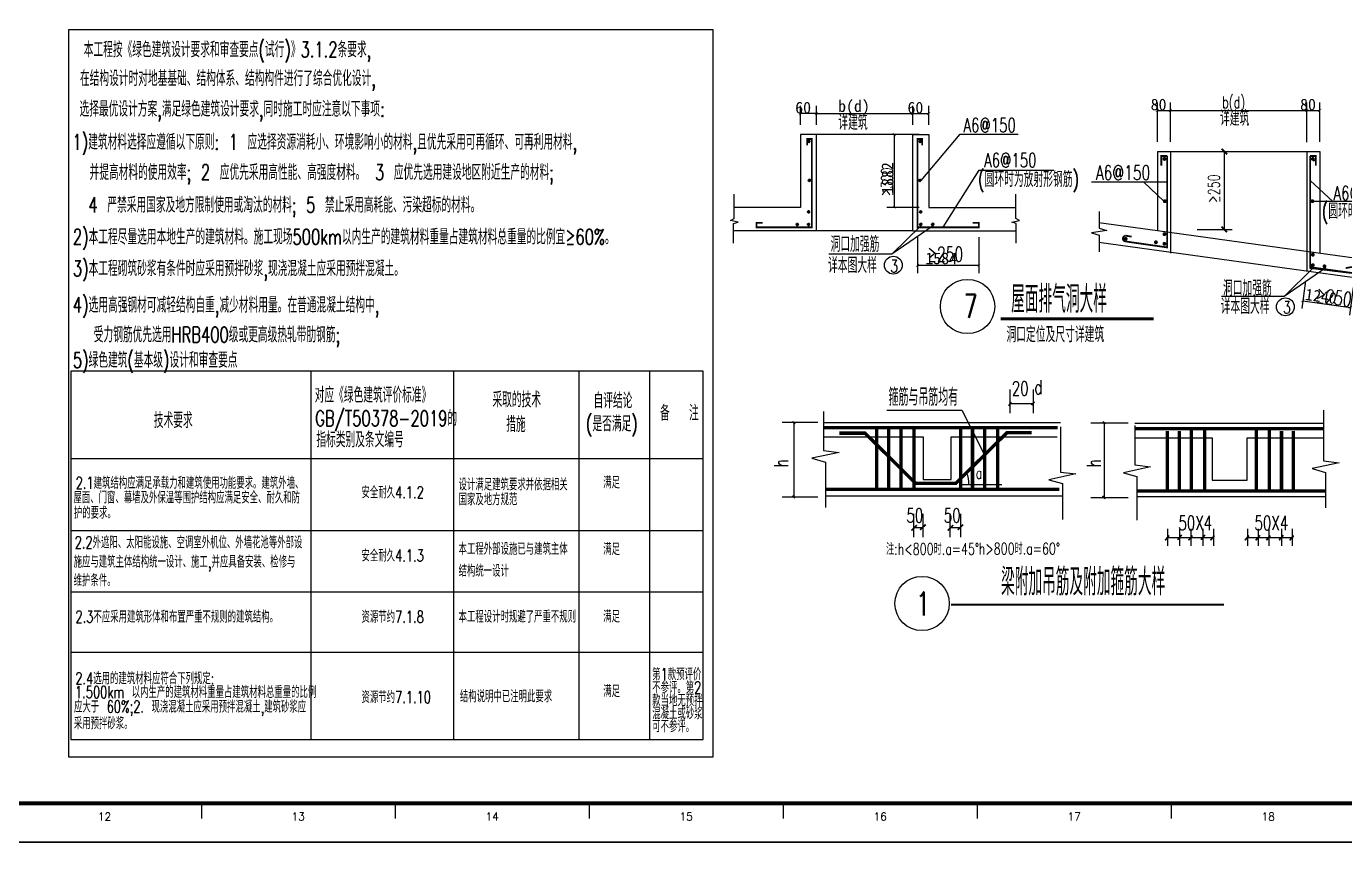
# Model space of a CAD drawing. Header units: inches. Extents: x 18712 to 314639, y 0 to 420500.
# Drawn here: x 76701 to 110687, y 336102 to 357436 of the extents above; entities that cross this region are included whole.
import ezdxf
from ezdxf.enums import TextEntityAlignment as Align
from ezdxf.lldxf.tags import DXFTag

# ---------------------------------------------------------------- set-up
doc = ezdxf.new("R2010")
doc.units = ezdxf.units.IN
doc.header["$LTSCALE"] = 1000
doc.header["$MEASUREMENT"] = 0
doc.layers.get('0').update_dxf_attribs({"true_color": 0xffffff})
for name, color, linetype, true_color in [('_LOCK_', 7, 'Continuous', 0xffffff), ('DASHED', 2, 'DASHED', 0xffff00), ('DIM', 3, 'Continuous', 0x00ff00), ('PKPM_WPJ', 7, 'Continuous', 0xffffff), ('PUB_WINDW', 7, 'Continuous', 0xffffff), ('STEEL', 7, 'Continuous', 0xffffff), ('TEXT', 7, 'Continuous', 0xffffff), ('TK', 7, 'Continuous', 0xffffff), ('WALL', 2, 'Continuous', 0xffff00), ('ZG-图框层', 4, 'Continuous', 0x00ffff)]:
    doc.layers.add(name, color=color, linetype=linetype, true_color=true_color)
doc.styles.add('ISOCP', font='txt.shx', dxfattribs={"height": 0.2, "bigfont": 'gbcbig.shx'})
doc.styles.add('TSSD_Rein', font='txt.shx', dxfattribs={"height": 0.2, "bigfont": 'gbcbig.shx'})
tags = doc.linetypes.add('DASHED', pattern=[0.75, 0.5, -0.25]).pattern_tags.tags
tags[6:7] = [DXFTag(74, 4), DXFTag(75, 0), DXFTag(340, '0'), DXFTag(46, 0.0), DXFTag(50, 0.0), DXFTag(44, 0.0), DXFTag(45, 0.0)]
tags[4:5] = [DXFTag(74, 4), DXFTag(75, 0), DXFTag(340, '0'), DXFTag(46, 0.0), DXFTag(50, 0.0), DXFTag(44, 0.0), DXFTag(45, 0.0)]
tags = doc.linetypes.add('HIDDEN2', pattern=[0.1875, 0.125, -0.0625]).pattern_tags.tags
tags[6:7] = [DXFTag(74, 4), DXFTag(75, 0), DXFTag(340, '0'), DXFTag(46, 0.0), DXFTag(50, 0.0), DXFTag(44, 0.0), DXFTag(45, 0.0)]
tags[4:5] = [DXFTag(74, 4), DXFTag(75, 0), DXFTag(340, '0'), DXFTag(46, 0.0), DXFTag(50, 0.0), DXFTag(44, 0.0), DXFTag(45, 0.0)]
doc.dimstyles.new('TSSD_1_1', dxfattribs={"dimtxt": 300, "dimasz": 80, "dimexe": 200, "dimexo": 250, "dimgap": 60, "dimtad": 1, "dimdec": 0, "dimzin": 0, "dimdsep": 46, "dimtxsty": 'Standard', "dimblk": 'ARCHTICK', "dimblk1": 'ARCHTICK', "dimblk2": 'ARCHTICK', "dimcen": 0, "dimclrd": 256, "dimclre": 256, "dimclrt": 7, "dimadec": 0, "dimazin": 0, "dimtfac": 1, "dimtdec": 4, "dimtix": 1, "dimtmove": 2, "dimatfit": 3, "dimldrblk": 'ARCHTICK', "dimfxl": 1, "dimtolj": 1, "dimtzin": 0, "dimarcsym": 0})

# ---------------------------------------------------------------- blocks, each defined once
blk = doc.blocks.new('_ArchTick')
at = {"color": 0, "linetype": 'ByBlock', "const_width": 0.15}
blk.add_lwpolyline([(-0.5, -0.5), (0.5, 0.5)], dxfattribs=at)
blk = doc.blocks.new('*D72')
at = {"layer": 'Defpoints', "color": 0, "transparency": 16777216}
for p in [(99082, 354647), (99964, 354647), (99964, 352765)]:
    blk.add_point(p, dxfattribs=at)
at = {"layer": 'DIM', "lineweight": -2, "transparency": 16777216}
for p, q in [((99714, 354647), (98882, 354647)), ((99082, 352765), (99082, 354647)), ((99714, 352765), (98882, 352765))]:
    blk.add_line(p, q, dxfattribs=at)
at = {"layer": 'DIM', "lineweight": -2, "transparency": 16777216, "xscale": 80, "yscale": 80, "zscale": 80}
for p, rotation in [((99082, 354647), 90), ((99082, 352765), 270)]:
    blk.add_blockref('_ArchTick', p, dxfattribs=dict(at, rotation=rotation))
at = {"layer": 'DIM', "color": 7, "true_color": 0xffffff, "transparency": 16777216, "insert": (98902, 353526), "char_height": 300, "attachment_point": 5, "rotation": 90}
blk.add_mtext('\\A1;1882', dxfattribs=at)
blk = doc.blocks.new('*D73')
at = {"layer": 'Defpoints', "color": 0, "transparency": 16777216}
for p in [(99674, 352254), (101258, 352254), (99674, 351271)]:
    blk.add_point(p, dxfattribs=at)
at = {"layer": 'DIM', "lineweight": -2, "transparency": 16777216}
for p, q in [((99674, 352004), (99674, 351071)), ((101258, 352004), (101258, 351071)), ((101258, 351271), (99674, 351271))]:
    blk.add_line(p, q, dxfattribs=at)
at = {"layer": 'DIM', "lineweight": -2, "transparency": 16777216, "xscale": 80, "yscale": 80, "zscale": 80, "rotation": 180}
blk.add_blockref('_ArchTick', (99674, 351271), dxfattribs=at)
at = {"layer": 'DIM', "lineweight": -2, "transparency": 16777216, "xscale": 80, "yscale": 80, "zscale": 80}
blk.add_blockref('_ArchTick', (101258, 351271), dxfattribs=at)
at = {"layer": 'DIM', "color": 7, "true_color": 0xffffff, "transparency": 16777216, "insert": (100286, 351451), "char_height": 300, "attachment_point": 5}
blk.add_mtext('\\A1;1584', dxfattribs=at)
blk = doc.blocks.new('*D74')
at = {"layer": 'Defpoints', "color": 0, "transparency": 16777216}
for p in [(99554, 355189), (97070, 354647), (99554, 354647)]:
    blk.add_point(p, dxfattribs=at)
at = {"layer": 'DIM', "lineweight": -2, "transparency": 16777216}
for p, q in [((97070, 354897), (97070, 355389)), ((97070, 355189), (99554, 355189)), ((99554, 354897), (99554, 355389))]:
    blk.add_line(p, q, dxfattribs=at)
at = {"layer": 'DIM', "lineweight": -2, "transparency": 16777216, "xscale": 80, "yscale": 80, "zscale": 80, "rotation": 180}
blk.add_blockref('_ArchTick', (97070, 355189), dxfattribs=at)
at = {"layer": 'DIM', "lineweight": -2, "transparency": 16777216, "xscale": 80, "yscale": 80, "zscale": 80}
blk.add_blockref('_ArchTick', (99554, 355189), dxfattribs=at)
at = {"layer": 'DIM', "color": 7, "true_color": 0xffffff, "transparency": 16777216, "insert": (98037, 355339), "char_height": 300, "attachment_point": 5}
blk.add_mtext('\\A1;b(d)', dxfattribs=at)
blk = doc.blocks.new('*D75')
at = {"layer": 'Defpoints', "color": 0, "transparency": 16777216}
for p in [(96660, 355189), (96660, 354647), (97070, 354647)]:
    blk.add_point(p, dxfattribs=at)
at = {"layer": 'DIM', "lineweight": -2, "transparency": 16777216}
for p, q in [((96660, 354897), (96660, 355389)), ((97070, 355189), (96660, 355189)), ((97070, 354897), (97070, 355389))]:
    blk.add_line(p, q, dxfattribs=at)
at = {"layer": 'DIM', "lineweight": -2, "transparency": 16777216, "xscale": 80, "yscale": 80, "zscale": 80, "rotation": 180}
blk.add_blockref('_ArchTick', (96660, 355189), dxfattribs=at)
at = {"layer": 'DIM', "lineweight": -2, "transparency": 16777216, "xscale": 80, "yscale": 80, "zscale": 80}
blk.add_blockref('_ArchTick', (97070, 355189), dxfattribs=at)
at = {"layer": 'DIM', "color": 7, "true_color": 0xffffff, "transparency": 16777216, "insert": (96727, 355339), "char_height": 300, "attachment_point": 5}
blk.add_mtext('\\A1;60', dxfattribs=at)
blk = doc.blocks.new('*D76')
at = {"layer": 'Defpoints', "color": 0, "transparency": 16777216}
for p in [(99964, 355189), (99554, 354647), (99964, 354647)]:
    blk.add_point(p, dxfattribs=at)
at = {"layer": 'DIM', "lineweight": -2, "transparency": 16777216}
for p, q in [((99554, 354897), (99554, 355389)), ((99554, 355189), (99964, 355189)), ((99964, 354897), (99964, 355389))]:
    blk.add_line(p, q, dxfattribs=at)
at = {"layer": 'DIM', "lineweight": -2, "transparency": 16777216, "xscale": 80, "yscale": 80, "zscale": 80, "rotation": 180}
blk.add_blockref('_ArchTick', (99554, 355189), dxfattribs=at)
at = {"layer": 'DIM', "lineweight": -2, "transparency": 16777216, "xscale": 80, "yscale": 80, "zscale": 80}
blk.add_blockref('_ArchTick', (99964, 355189), dxfattribs=at)
at = {"layer": 'DIM', "color": 7, "true_color": 0xffffff, "transparency": 16777216, "insert": (99621, 355339), "char_height": 300, "attachment_point": 5}
blk.add_mtext('\\A1;60', dxfattribs=at)
blk = doc.blocks.new('*D77')
at = {"layer": 'Defpoints', "color": 0, "transparency": 16777216}
for p in [(109713, 351120), (110942, 350949), (110836, 350186)]:
    blk.add_point(p, dxfattribs=at)
at = {"layer": 'DIM', "lineweight": -2, "transparency": 16777216}
for p, q in [((109679, 350872), (109580, 350158)), ((110907, 350702), (110809, 349988)), ((109607, 350357), (110836, 350186))]:
    blk.add_line(p, q, dxfattribs=at)
at = {"layer": 'DIM', "lineweight": -2, "transparency": 16777216, "xscale": 80, "yscale": 80, "zscale": 80}
for p, rotation in [((109607, 350357), 172.1125920622401), ((110836, 350186), 352.11259206224)]:
    blk.add_blockref('_ArchTick', p, dxfattribs=dict(at, rotation=rotation))
at = {"layer": 'DIM', "color": 7, "true_color": 0xffffff, "transparency": 16777216, "insert": (110077, 350473), "char_height": 300, "attachment_point": 5, "rotation": 352.1126}
blk.add_mtext('\\A1;1240', dxfattribs=at)
blk = doc.blocks.new('*D78')
at = {"layer": 'Defpoints', "color": 0, "transparency": 16777216}
for p in [(106195, 355269), (105861, 354207), (106195, 354207)]:
    blk.add_point(p, dxfattribs=at)
at = {"layer": 'DIM', "lineweight": -2, "transparency": 16777216}
for p, q in [((105861, 354457), (105861, 355469)), ((105861, 355269), (106195, 355269)), ((106195, 354457), (106195, 355469))]:
    blk.add_line(p, q, dxfattribs=at)
at = {"layer": 'DIM', "lineweight": -2, "transparency": 16777216, "xscale": 80, "yscale": 80, "zscale": 80, "rotation": 180}
blk.add_blockref('_ArchTick', (105861, 355269), dxfattribs=at)
at = {"layer": 'DIM', "lineweight": -2, "transparency": 16777216, "xscale": 80, "yscale": 80, "zscale": 80}
blk.add_blockref('_ArchTick', (106195, 355269), dxfattribs=at)
at = {"layer": 'DIM', "color": 7, "true_color": 0xffffff, "transparency": 16777216, "insert": (105890, 355419), "char_height": 300, "attachment_point": 5}
blk.add_mtext('\\A1;80', dxfattribs=at)
blk = doc.blocks.new('*D79')
at = {"layer": 'Defpoints', "color": 0, "transparency": 16777216}
for p in [(110047, 355269), (109713, 354198), (110047, 354207)]:
    blk.add_point(p, dxfattribs=at)
at = {"layer": 'DIM', "lineweight": -2, "transparency": 16777216}
for p, q in [((109713, 354448), (109713, 355469)), ((109713, 355269), (110047, 355269)), ((110047, 354457), (110047, 355469))]:
    blk.add_line(p, q, dxfattribs=at)
at = {"layer": 'DIM', "lineweight": -2, "transparency": 16777216, "xscale": 80, "yscale": 80, "zscale": 80, "rotation": 180}
blk.add_blockref('_ArchTick', (109713, 355269), dxfattribs=at)
at = {"layer": 'DIM', "lineweight": -2, "transparency": 16777216, "xscale": 80, "yscale": 80, "zscale": 80}
blk.add_blockref('_ArchTick', (110047, 355269), dxfattribs=at)
at = {"layer": 'DIM', "color": 7, "true_color": 0xffffff, "transparency": 16777216, "insert": (109742, 355419), "char_height": 300, "attachment_point": 5}
blk.add_mtext('\\A1;80', dxfattribs=at)

msp = doc.modelspace()

# ---------------------------------------------------------------- linework, layer by layer
at = {"lineweight": -3}
for p, q in [((96660.2, 354646.9), (96660.2, 352765.1)), ((97070.2, 354646.9), (96660.2, 354646.9)), ((97070.2, 352765.1), (97070.2, 354646.9)), ((99553.8, 352765.1), (99553.8, 354646.9)), ((99553.8, 354646.9), (99963.8, 354646.9)), ((99963.8, 354646.9), (99963.8, 352765.1)), ((100337.5, 352254), (101261.8, 353723.6)), ((101261.8, 353723.6), (103190.9, 353723.6)), ((94944.8, 352483.9), (94944.8, 353111.4)), ((102209.2, 352483.9), (102209.2, 353111.4)), ((94851.9, 352425.8), (94944.8, 352483.9)), ((96660.2, 352765.1), (94944.8, 352765.1)), ((97070.2, 352165.1), (97070.2, 352765.1)), ((99553.8, 352165.1), (99553.8, 352765.1)), ((99963.8, 352765.1), (102209.2, 352765.1)), ((102302, 352425.8), (102209.2, 352483.9)), ((95049.3, 352390.9), (94851.9, 352425.8)), ((94933.2, 352356.1), (95049.3, 352390.9)), ((94933.2, 351844.8), (94933.2, 352356.1)), ((97070.2, 352165.1), (94933.2, 352165.1)), ((99553.8, 352165.1), (102220.8, 352165.1)), ((102104.7, 352390.9), (102302, 352425.8)), ((102220.8, 352356.1), (102104.7, 352390.9)), ((102220.8, 351844.8), (102220.8, 352356.1)), ((77845.2, 348543.9), (77845.2, 339046.8)), ((94146.7, 348543.9), (77845.2, 348543.9)), ((84036, 348543.9), (84036, 339046.8)), ((87712.6, 348543.9), (87712.6, 339046.8)), ((90945.2, 348543.9), (90945.2, 339046.8)), ((92768.8, 348543.9), (92768.8, 339046.8)), ((94146.7, 339046.8), (94146.7, 348543.9)), ((98883.2, 347541.3), (100820.5, 347541.3)), ((100820.5, 347541.3), (101404.9, 346386.3)), ((77845.2, 346290.7), (94146.7, 346290.7)), ((77845.2, 344437.2), (94146.7, 344437.2)), ((77845.2, 342850.9), (94146.7, 342850.9)), ((77845.2, 341295), (94146.7, 341295)), ((77845.2, 339046.8), (94146.7, 339046.8)), ((77845.2, 339046.8), (94146.7, 339046.8))]:
    msp.add_line(p, q, dxfattribs=at)
at = {"color": 0, "lineweight": -3}
for p, q in [((96877, 354435.1), (96840.7, 354471.4)), ((96840.9, 354474.2), (96873, 354506.3)), ((96843.4, 354457.2), (96889.9, 354503.8)), ((96892.6, 354439), (96844.6, 354487)), ((96851.2, 354445.6), (96901.6, 354496)), ((96903.4, 354447.6), (96853.2, 354497.9)), ((96862.8, 354437.8), (96909.3, 354484.3)), ((96910.4, 354460.1), (96865.7, 354504.8)), ((96911.1, 354478.8), (96884.4, 354505.5)), ((99712.8, 354478.8), (99739.5, 354505.5)), ((99713.5, 354460.1), (99758.2, 354504.8)), ((99761.1, 354437.8), (99714.6, 354484.3)), ((99720.5, 354447.6), (99770.7, 354497.9)), ((99772.8, 354445.6), (99722.3, 354496)), ((99731.4, 354439), (99779.3, 354487)), ((99780.5, 354457.2), (99734, 354503.8)), ((99746.9, 354435.1), (99783.2, 354471.4)), ((99783.1, 354474.2), (99751, 354506.3)), ((96879.8, 354435.3), (96911.8, 354467.4)), ((99744.1, 354435.3), (99712.1, 354467.4)), ((96887, 353425.1), (96850.7, 353461.4)), ((96850.9, 353464.2), (96883, 353496.3)), ((96853.4, 353447.2), (96899.9, 353493.8)), ((96902.6, 353429), (96854.6, 353477)), ((96861.2, 353435.6), (96911.6, 353486)), ((96913.4, 353437.6), (96863.2, 353487.9)), ((96872.8, 353427.8), (96919.3, 353474.3)), ((96920.4, 353450.1), (96875.7, 353494.8)), ((96889.8, 353425.3), (96921.8, 353457.4)), ((96921.1, 353468.8), (96894.4, 353495.5)), ((99734.1, 353425.3), (99702.1, 353457.4)), ((99702.8, 353468.8), (99729.5, 353495.5)), ((99703.5, 353450.1), (99748.2, 353494.8)), ((99751.1, 353427.8), (99704.6, 353474.3)), ((99710.5, 353437.6), (99760.7, 353487.9)), ((99762.8, 353435.6), (99712.3, 353486)), ((99721.4, 353429), (99769.3, 353477)), ((99770.5, 353447.2), (99724, 353493.8)), ((99736.9, 353425.1), (99773.2, 353461.4)), ((99773.1, 353464.2), (99741, 353496.3)), ((96867, 352615.1), (96830.7, 352651.4)), ((96830.9, 352654.2), (96863, 352686.3)), ((96833.4, 352637.2), (96879.9, 352683.8)), ((96882.6, 352619), (96834.6, 352667)), ((96841.2, 352625.6), (96891.6, 352676)), ((96893.4, 352627.6), (96843.2, 352677.9)), ((96852.8, 352617.8), (96899.3, 352664.3)), ((96900.4, 352640.1), (96855.7, 352684.8)), ((96869.8, 352615.3), (96901.8, 352647.4)), ((96901.1, 352658.8), (96874.4, 352685.5)), ((99754.1, 352615.3), (99722.1, 352647.4)), ((99722.8, 352658.8), (99749.5, 352685.5)), ((99723.5, 352640.1), (99768.2, 352684.8)), ((99771.1, 352617.8), (99724.6, 352664.3)), ((99730.5, 352627.6), (99780.7, 352677.9)), ((99782.8, 352625.6), (99732.3, 352676)), ((99741.4, 352619), (99789.3, 352667)), ((99790.5, 352637.2), (99744, 352683.8)), ((99756.9, 352615.1), (99793.2, 352651.4)), ((99793.1, 352654.2), (99761, 352686.3)), ((96577, 352292.5), (96540.7, 352328.8)), ((96540.9, 352331.6), (96573, 352363.7)), ((96543.4, 352314.6), (96589.9, 352361.1)), ((96592.6, 352296.4), (96544.6, 352344.4)), ((96551.2, 352303), (96601.6, 352353.4)), ((96603.4, 352305), (96553.2, 352355.3)), ((96562.8, 352295.2), (96609.3, 352341.7)), ((96610.4, 352317.5), (96565.7, 352362.2)), ((96579.8, 352292.7), (96611.8, 352324.8)), ((96611.1, 352336.2), (96584.4, 352362.9)), ((96867, 352292.5), (96830.7, 352328.8)), ((96830.9, 352331.6), (96863, 352363.7)), ((96833.4, 352314.6), (96879.9, 352361.1)), ((96882.6, 352296.4), (96834.6, 352344.4)), ((96841.2, 352303), (96891.6, 352353.4)), ((96893.4, 352305), (96843.2, 352355.3)), ((96852.8, 352295.2), (96899.3, 352341.7)), ((96900.4, 352317.5), (96855.7, 352362.2)), ((96869.8, 352292.7), (96901.8, 352324.8)), ((96901.1, 352336.2), (96874.4, 352362.9)), ((99754.1, 352292.7), (99722.1, 352324.8)), ((99722.8, 352336.2), (99749.5, 352362.9)), ((99723.5, 352317.5), (99768.2, 352362.2)), ((99771.1, 352295.2), (99724.6, 352341.7)), ((99730.5, 352305), (99780.7, 352355.3)), ((99782.8, 352303), (99732.3, 352353.4)), ((99741.4, 352296.4), (99789.3, 352344.4)), ((99790.5, 352314.6), (99744, 352361.1)), ((99756.9, 352292.5), (99793.2, 352328.8)), ((99793.1, 352331.6), (99761, 352363.7)), ((100064.1, 352292.7), (100032.1, 352324.8)), ((100032.8, 352336.2), (100059.5, 352362.9)), ((100033.5, 352317.5), (100078.2, 352362.2)), ((100081.1, 352295.2), (100034.6, 352341.7)), ((100040.5, 352305), (100090.7, 352355.3)), ((100092.8, 352303), (100042.3, 352353.4)), ((100051.4, 352296.4), (100099.3, 352344.4)), ((100100.5, 352314.6), (100054, 352361.1)), ((100066.9, 352292.5), (100103.2, 352328.8)), ((100103.1, 352331.6), (100071, 352363.7))]:
    msp.add_line(p, q, dxfattribs=at)
at = {"lineweight": -3}
for points, const_width in [([(96828, 354372.3), (96828, 354531.3), (96950.1, 354531.3), (96950.1, 352660.6), (96950.1, 352254), (95525.6, 352254), (95525.6, 352367), (95683.7, 352367)], 45), ([(99796, 354372.3), (99796, 354531.3), (99673.9, 354531.3), (99673.9, 352660.6), (99673.9, 352254), (101258.3, 352254), (101258.3, 352367), (101100.2, 352367)], 45), ([(102023.2, 347652.6), (102097.2, 347741.5)], 43.5), ([(96518.3, 347182.8), (96453.2, 347247.9)], 45), ([(97656.7, 346945.5), (98323.1, 346945.5), (99626.3, 345652.2), (100662.9, 345652.2), (101980.9, 346956.2), (102617.7, 346956.2)], 87), ([(98625.7, 347060.9), (98625.7, 345521)], 87), ([(98934.1, 347060.9), (98934.1, 345521)], 87), ([(99246.4, 347107.7), (99246.4, 345496.8)], 87), ([(99583.7, 347107.7), (99583.7, 345496.8)], 87), ([(100784.3, 347060.9), (100784.3, 345521)], 87), ([(101092.6, 347060.9), (101092.6, 345521)], 87), ([(101404.9, 347107.7), (101404.9, 345496.8)], 87), ([(101742.2, 347107.7), (101742.2, 345496.8)], 87), ([(96518.3, 345271.2), (96453.2, 345336.3)], 45), ([(99517.1, 344435), (99656.9, 344574.4)], 43.5), ([(99744.4, 344449.8), (99884.2, 344589.2)], 43.5), ([(100455.2, 344435), (100595, 344574.4)], 43.5), ([(100710, 344449.8), (100849.8, 344589.2)], 43.5)]:
    msp.add_lwpolyline(points, dxfattribs=dict(at, const_width=const_width))
at = {"color": 6, "lineweight": -3, "true_color": 0xff00ff, "const_width": 50}
for points in [[(107657, 354136.4), (107515.6, 354277.9)], [(107657, 352129.2), (107515.6, 352270.6)]]:
    msp.add_lwpolyline(points, dxfattribs=at)
at = {"lineweight": -3}
for points in [[(102052.8, 348067.6), (102052.8, 347460)], [(102660, 348067.6), (102660, 347460)], [(102052.8, 347711.9), (102645.2, 347711.9)], [(97253.2, 347507.8), (97253.2, 346498), (97651.9, 346448.2), (96954.3, 346298.6), (97303.1, 346198.9), (97303.1, 345028.4)], [(96186.9, 347228.1), (97106.2, 347228.1)], [(96485.8, 347218.9), (96485.8, 345285.2)], [(96186.9, 345303.7), (97106.2, 345303.7)], [(100749.6, 345622.5), (101845.5, 345622.5)], [(99574.6, 344867.6), (99574.6, 344260.1)], [(99816.6, 344867.6), (99816.6, 344260.1)], [(100512.7, 344867.6), (100512.7, 344260.1)], [(100782.3, 344867.6), (100782.3, 344260.1)], [(99574.6, 344512), (99801.8, 344512)], [(100512.7, 344512), (100767.4, 344512)]]:
    msp.add_lwpolyline(points, dxfattribs=at)
for centre in [(100964.4, 350211.9), (99793.3, 342552.9)]:
    msp.add_circle(centre, 700, dxfattribs=at)
msp.add_arc((100474.7, 345666.5), 527.7, 355.21959, 29.0211, dxfattribs=at)
at = {"layer": '_LOCK_', "lineweight": -3}
for points, const_width in [([(102615.6, 347667.5), (102689.6, 347756.4)], 43.5), ([(97253.2, 347089.5), (103285.6, 347089.5)], 87), ([(104518.8, 347177.6), (104453.7, 347242.6)], 45), ([(105281.7, 347059.2), (110160, 347059.2)], 87), ([(106117.6, 346997), (106117.6, 345457.1)], 87), ([(106425.9, 346997), (106425.9, 345457.1)], 87), ([(106738.3, 347043.8), (106738.3, 345432.9)], 87), ([(107075.6, 347043.8), (107075.6, 345432.9)], 87), ([(108409.4, 347043.8), (108409.4, 345432.9)], 87), ([(108746.7, 347043.8), (108746.7, 345432.9)], 87), ([(109059.1, 346997), (109059.1, 345457.1)], 87), ([(109367.4, 346997), (109367.4, 345457.1)], 87), ([(97303.1, 345499.6), (103330.1, 345499.6)], 87), ([(104504.5, 345258.7), (104439.5, 345323.7)], 45), ([(104518.8, 345253.1), (104453.7, 345318.2)], 45), ([(105327.7, 345457.1), (110206, 345457.1)], 87), ([(106060.3, 344182.4), (106163.3, 344306.9)], 43.5), ([(106382.2, 344197.7), (106485.3, 344322.2)], 43.5), ([(106660.7, 344182.4), (106763.7, 344306.9)], 43.5), ([(106982.6, 344197.7), (107085.7, 344322.2)], 43.5), ([(107227.9, 344182.4), (107331, 344306.9)], 43.5), ([(108117.2, 344182.4), (108220.2, 344306.9)], 43.5), ([(108393.7, 344180.5), (108502.8, 344312)], 43.5), ([(108669.1, 344182.4), (108772.2, 344306.9)], 43.5), ([(108996.5, 344185.3), (109108.8, 344315.3)], 43.5), ([(109269.6, 344182.4), (109372.6, 344306.9)], 43.5), ([(100542.5, 342522.2), (107575.3, 342522.2)], 45)]:
    msp.add_lwpolyline(points, dxfattribs=dict(at, const_width=const_width))
for points in [[(110144.7, 347536.6), (110144.7, 346230.7), (110543.3, 346180.8), (109845.7, 346031.2), (110194.5, 345931.5), (110194.5, 345015.9)], [(97253.2, 347222), (103361.4, 347222)], [(103361.4, 347111.7), (103361.4, 345943.8), (103760, 345893.9), (103062.4, 345744.3), (103411.2, 345644.6), (103411.2, 344714.9)], [(104146, 347210.1), (105106.7, 347210.1)], [(104486.3, 347210.1), (104486.3, 345267.1)], [(105281.7, 347140.5), (105281.7, 346125.1), (105680.4, 346075.3), (104982.8, 345925.7), (105331.6, 345826), (105331.6, 344702.4)], [(105281.7, 347203.9), (110144.7, 347203.9)], [(97303.1, 345327.2), (103411.2, 345327.2)], [(105331.6, 345309.1), (110194.5, 345309.1)], [(104146, 345285.7), (105106.7, 345285.7)], [(106122.5, 344481.1), (106122.5, 344036.1)], [(106429.1, 344481.1), (106429.1, 344036.1)], [(106722.9, 344481.1), (106722.9, 344036.1)], [(107029.6, 344481.1), (107029.6, 344036.1)], [(107305.5, 344481.1), (107305.5, 344036.1)], [(108179.4, 344481.1), (108179.4, 344036.1)], [(108455.4, 344481.1), (108455.4, 344036.1)], [(108731.4, 344481.1), (108731.4, 344036.1)], [(109055.8, 344481.1), (109055.8, 344036.1)], [(109331.8, 344481.1), (109331.8, 344036.1)], [(106122.5, 344250.9), (106935.1, 344250.9)], [(106630.9, 344250.9), (107305.5, 344250.9)], [(108179.4, 344250.9), (108762.1, 344250.9)], [(108595.9, 344250.9), (109362.5, 344250.9)]]:
    msp.add_lwpolyline(points, dxfattribs=at)
at = {"layer": '_LOCK_', "linetype": 'HIDDEN2', "lineweight": -3}
for points in [[(97253.2, 346847.1), (99820.3, 346847.1), (99820.3, 345750.1), (100539.5, 345750.1), (100539.5, 346847.1), (103277.1, 346847.1)], [(105281.7, 346829), (107274.9, 346829), (107274.9, 345732.1), (108171.8, 345732.1), (108171.8, 346829), (110144.7, 346829)]]:
    msp.add_lwpolyline(points, dxfattribs=at)
at = {"layer": 'DASHED', "color": 2, "linetype": 'DASHED', "lineweight": -3, "true_color": 0xffff00}
msp.add_line((105861.3, 352171.5), (110251.9, 351563.2), dxfattribs=at)
at = {"layer": 'PKPM_WPJ', "color": 1, "linetype": 'Continuous', "lineweight": -3, "true_color": 0xff0000}
msp.add_lwpolyline([(77790.2, 338599), (94410.2, 338599), (94410.2, 357346.1), (77790.2, 357346.1)], close=True, dxfattribs=at)
at = {"layer": 'PUB_WINDW', "lineweight": -3}
for p, q in [((99553.8, 354646.9), (97070.2, 354646.9)), ((99773.1, 353464.2), (100772, 354659.1)), ((100772, 354659.1), (102272, 354659.1)), ((105861.3, 354207.2), (105861.3, 352171.5)), ((110046.6, 354207.2), (110046.6, 351591.6)), ((109797.8, 353457.8), (110381.3, 352920.4)), ((106026.2, 352927.8), (105511.3, 353416.6)), ((99553.8, 352165.1), (97070.2, 352165.1)), ((100081.1, 352295.2), (99012, 351559.1)), ((99756.9, 352292.5), (99012, 351559.1)), ((99012, 351559.1), (97392, 351559.1)), ((110200.3, 351207.9), (109131.2, 350471.8)), ((109876.1, 351205.2), (109131.2, 350471.8)), ((109131.2, 350471.8), (107511.2, 350471.8))]:
    msp.add_line(p, q, dxfattribs=at)
for points, const_width in [([(106111.9, 354092.4), (105961.3, 354092.4), (105961.3, 353847.8)], 45), ([(109796, 354092.4), (109946.6, 354092.4), (109946.6, 353847.8)], 45), ([(101817.4, 349896.7), (105759.4, 349896.7)], 80)]:
    msp.add_lwpolyline(points, dxfattribs=dict(at, const_width=const_width))
at = {"layer": 'PUB_WINDW', "lineweight": -3, "const_width": 49.8}
for points in [[(106016.2, 354017.8, 1), (106066.4, 354017.8, 1)], [(109891.7, 354017.8, -1), (109841.5, 354017.8, -1)], [(106026.2, 352927.8, 1), (106076.4, 352927.8, 1)], [(109881.7, 352927.8, -1), (109831.5, 352927.8, -1)], [(106016.2, 352077.8, 1), (106066.4, 352077.8, 1)], [(105016.2, 351957.8, 1), (105066.4, 351957.8, 1)], [(105796.2, 351867.8, 1), (105846.4, 351867.8, 1)], [(106016.2, 351827.8, 1), (106066.4, 351827.8, 1)], [(109891.7, 351547.8, -1), (109841.5, 351547.8, -1)], [(109891.7, 351277.8, -1), (109841.5, 351277.8, -1)], [(110191.7, 351247.8, -1), (110141.5, 351247.8, -1)]]:
    msp.add_lwpolyline(points, format="xyb", close=True, dxfattribs=at)
at = {"layer": 'PUB_WINDW', "lineweight": -3}
for centre in [(99051.7, 351277.3), (109159.2, 350202.9)]:
    msp.add_circle(centre, 230, dxfattribs=at)
at = {"layer": 'STEEL', "color": 1, "lineweight": -3, "true_color": 0xff0000}
for p, q in [((109800.5, 351194.9), (109800.5, 354092.4)), ((110864.9, 351062.9), (109800.5, 351194.9))]:
    msp.add_line(p, q, dxfattribs=at)
at = {"layer": 'STEEL', "color": 1, "lineweight": -3, "true_color": 0xff0000, "const_width": 45}
for points in [[(105195.7, 352012.2), (105045.7, 352038.9, 1), (105045.7, 351888.9), (106110.1, 351735.4), (106110.1, 354092.4)], [(110712.2, 351202.2), (110862.2, 351228.9, -1), (110862.2, 351078.9), (109797.8, 351225.4), (109797.8, 354092.4)]]:
    msp.add_lwpolyline(points, format="xyb", dxfattribs=at)
at = {"layer": 'STEEL', "color": 1, "lineweight": -3, "true_color": 0xff0000}
for start, end in [(0, 180), (180, 0)]:
    msp.add_arc((109895.3, 353996.2), 25, start, end, dxfattribs=at)
at = {"layer": 'TK', "lineweight": -3}
for p, q in [((81212.2, 337400), (81212.2, 337008.7)), ((86212.2, 337400), (86212.2, 337008.7)), ((91212.2, 337400), (91212.2, 337008.7)), ((96212.2, 337400), (96212.2, 337008.7)), ((101212.2, 337400), (101212.2, 337008.7)), ((106212.2, 337400), (106212.2, 337008.7))]:
    msp.add_line(p, q, dxfattribs=at)
for points in [[(18712.2, 420500), (18712.2, 336400), (137612.2, 336400), (137612.2, 420500)], [(18712.2, 336400), (18712.2, 252300), (137612.2, 252300), (137612.2, 336400)]]:
    msp.add_lwpolyline(points, close=True, dxfattribs=at)
at = {"layer": 'TK', "lineweight": -3, "const_width": 100}
msp.add_lwpolyline([(21212.2, 419500), (21212.2, 337400), (136612.2, 337400), (136612.2, 419500)], close=True, dxfattribs=at)
at = {"layer": 'WALL', "color": 3, "lineweight": -3, "true_color": 0x00ff00}
for p, q in [((106194.7, 354569.3), (106194.7, 355469.3)), ((106194.7, 355269.3), (109713.2, 355269.3)), ((106886.3, 354207.2), (107786.3, 354207.2)), ((107586.3, 352199.9), (107586.3, 354207.2)), ((106110.1, 353416.6), (104159.8, 353416.6)), ((111630.1, 352920.4), (109880.6, 352920.4)), ((106886.3, 352199.9), (107786.3, 352199.9))]:
    msp.add_line(p, q, dxfattribs=at)
at = {"layer": 'WALL', "color": 7, "lineweight": -3, "true_color": 0xffffff}
for p, q in [((105861.3, 354207.2), (110046.6, 354207.2)), ((106194.7, 354207.2), (106194.7, 351590.5)), ((109713.2, 354207.2), (109713.2, 351119.6)), ((104349.3, 352380.9), (105861.3, 352171.5)), ((111695, 350845.1), (104349.3, 351862.7)), ((110251.9, 351563.2), (111695, 351363.3))]:
    msp.add_line(p, q, dxfattribs=at)
at = {"layer": 'WALL', "lineweight": -3}
for p, q in [((104354.9, 352659), (104354.9, 352230.8)), ((104554.9, 352170.8), (104159.1, 352111.5)), ((104159.1, 352111.5), (104354.9, 352050.8)), ((104354.9, 352230.8), (104554.9, 352170.8)), ((104354.9, 352050.8), (104354.9, 351622.7))]:
    msp.add_line(p, q, dxfattribs=at)
at = {"layer": 'ZG-图框层', "lineweight": -3}
for points in [[(18712.2, 336400), (137612.2, 336400), (137612.2, 420500), (18712.2, 420500)], [(18712.2, 252300), (137612.2, 252300), (137612.2, 336400), (18712.2, 336400)]]:
    msp.add_lwpolyline(points, close=True, dxfattribs=at)
at = {"layer": 'ZG-图框层', "lineweight": -3, "const_width": 100}
msp.add_lwpolyline([(21212.2, 337400), (136612.2, 337400), (136612.2, 419500), (21212.2, 419500)], close=True, dxfattribs=at)

# ---------------------------------------------------------------- texts
at = {"color": 7, "linetype": 'ByBlock', "true_color": 0xffffff, "style": 'TSSD_Rein', "width": 0.7}
msp.add_text('b(d)', height=300, dxfattribs=at).set_placement((107529.7, 355329.3))
at = {"style": 'TSSD_Rein'}
for s, height, width, p in [('详建筑', 400, 0.7, (97633, 354762.4)), ('详建筑', 400, 0.7, (107472.2, 354869)), ('A6@150', 360, 0.7, (100861.3, 354708.6)), ('A6@150', 360, 0.7, (101392.9, 353803)), ('A6@150', 375, 0.7, (104270.5, 353475.2)), ('(圆环时为放射形钢筋)', 400, 0.7, (101236.3, 353292.2)), ('A6@150', 360, 0.7, (110400.5, 352955.2)), ('(圆环时为放射形钢筋)', 400, 0.7, (110098.6, 352471.9)), ('洞口加强筋', 400, 0.7, (97432, 351619)), ('详本图大样', 400, 0.7, (97367.4, 351073.4)), ('3', 320, 0.7, (98977.1, 351091.9)), ('≥250', 375, 0.7, (99928.9, 351373.1)), ('洞口加强筋', 400, 0.7, (107550.3, 350484.6)), ('7', 600, 0.7, (100868.4, 349923.3)), ('详本图大样', 400, 0.7, (107490.5, 350015.4)), ('3', 320, 0.7, (109102.7, 350027.3)), ('洞口定位及尺寸详建筑', 400, 0.7, (101968.4, 349290)), ('箍筋与吊筋均有', 450, 0.599002, (98929.2, 347652.6)), ('a', 300, 0.7, (101173.8, 345767.7)), ('注:h<800时.a=45°', 300, 0.7, (98864.4, 343808.5)), ('h>800时.a=60°', 300, 0.7, (101251.5, 343816.3)), ('1', 600, 0.7, (99637.6, 342246.6))]:
    msp.add_text(s, height=height, dxfattribs=dict(at, width=width)).set_placement(p)
at = {"color": 1, "true_color": 0xff0000, "style": 'TSSD_Rein', "width": 0.7}
for s, height, p in [('屋面排气洞大样', 700, (102088.7, 350050)), ('50', 362.5, (99387.5, 344639.3)), ('50', 362.5, (100352.6, 344639.3)), ('50X4', 362.5, (106400.3, 344447.7)), ('50X4', 362.5, (108361.9, 344447.7))]:
    msp.add_text(s, height=height, dxfattribs=at).set_placement(p)
at = {"style": 'TSSD_Rein', "width": 0.7}
msp.add_text('≥250', height=375, rotation=352, dxfattribs=at).set_placement((109925.9, 350326.5))
at = {"color": 1, "true_color": 0xff0000, "style": 'TSSD_Rein', "width": 0.7}
for s, height, p in [('20', 362.5, (102322.6, 347915)), ('d', 362.5, (102791.7, 347951.1)), ('梁附加吊筋及附加箍筋大样', 700, (103945.3, 342759.3))]:
    msp.add_text(s, height=height, dxfattribs=at).set_placement(p, align=Align.CENTER)
for p in [(96343.1, 346174.1), (104404.2, 346174.1)]:
    msp.add_text('h', height=362.5, rotation=90, dxfattribs=at).set_placement(p, align=Align.CENTER)
at = {"layer": 'TEXT', "style": 'TSSD_Rein', "width": 0.7}
for s, height, p in [(' 本工程按《绿色建筑设计要求和审查要点(试行)》3.1.2条要求,', 397.297, (77932.3, 356639.2)), ('在结构设计时对地基基础、结构体系、结构构件进行了综合优化设计,', 397.297, (78083, 355895.4)), ('选择最优设计方案,满足绿色建筑设计要求,同时施工时应注意以下事项:', 397.297, (78072.9, 355106.5)), ('1)建筑材料选择应遵循以下原则: 1 应选择资源消耗小、环境影响小的材料,且优先采用可再循环、可再利用材料,', 397.297, (77890.9, 354255.7)), ('并提高材料的使用效率; 2 应优先采用高性能、高强度材料。 3 应优先选用建设地区附近生产的材料; ', 397.297, (78330, 353475.5)), ('4 严禁采用国家及地方限制使用或淘汰的材料; 5 禁止采用高耗能、污染超标的材料。 ', 397.297, (78303.4, 352632.5)), ('2)本工程尽量选用本地生产的建筑材料。施工现场500km以内生产的建筑材料重量占建筑材料总重量的比例宜≥60%。', 397.297, (77900.3, 351808.4)), ('3)本工程砌筑砂浆有条件时应采用预拌砂浆,现浇混凝土应采用预拌混凝土。', 397.297, (77900.3, 350993.6)), ('4)选用高强钢材可减轻结构自重,减少材料用量。在普通混凝土结构中,', 397.297, (77900.3, 350053.3)), ('受力钢筋优先选用HRB400级或更高级热轧带肋钢筋;', 397.297, (78438.9, 349286.9)), ('5)绿色建筑(基本级)设计和审查要点', 397.297, (77900.3, 348632)), ('对应《绿色建筑评价标准》', 397.297, (84134.9, 347730.6)), ('采取的技术', 397.3, (88717.6, 347609.2)), ('自评结论', 397.3, (91323.8, 347584.6)), ('备  注', 397.3, (93039.3, 347267)), ('技术要求', 397.3, (79986.4, 347078.3)), ('GB/T50378-2019的', 397.297, (84148.5, 347129.4)), ('措施', 397.3, (89070.8, 346975.7)), ('(是否满足)', 397.3, (91128.7, 346989.4)), ('指标类别及条文编号', 397.3, (84178, 346580.4))]:
    msp.add_text(s, height=height, dxfattribs=at).set_placement(p)
at = {"layer": 'TEXT', "color": 7, "true_color": 0xffffff, "style": 'TSSD_Rein', "width": 0.7}
for s, height, p in [('2.1建筑结构应满足承载力和建筑使用功能要求。建筑外墙、', 309.009, (77972.1, 345508.9)), ('设计满足建筑要求并依据相关', 309.009, (87844.2, 345468.6)), ('满足', 309.01, (91572.2, 345520.4)), ('屋面、门窗、幕墙及外保温等围护结构应满足安全、耐久和防', 309.009, (77915.4, 345132.1)), ('安全耐久4.1.2', 309.01, (85340.5, 345264.9)), ('国家及地方规范', 309.01, (87844.2, 345084.7)), ('护的要求。', 309.01, (77924.9, 344738.3)), ('2.2外遮阳、太阳能设施、空调室外机位、外墙花池等外部设', 309.009, (77946.5, 343974.7)), ('安全耐久4.1.3', 309.01, (85340.5, 343634.5)), ('本工程外部设施已与建筑主体', 309.009, (87844.2, 343807.5)), ('满足', 309.01, (91572.2, 343800.7)), ('施应与建筑主体结构统一设计、施工,并应具备安装、检修与', 309.009, (77920, 343476.2)), ('维护条件。', 309.01, (77920, 342995.8)), ('结构统一设计', 309.01, (87844.2, 343241.9)), ('2.3不应采用建筑形体和布置严重不规则的建筑结构。', 309.009, (77966.5, 342057.5)), ('资源节约7.1.8', 309.01, (85340.5, 342056)), ('本工程设计时规避了严重不规则', 309.009, (87844.2, 342060)), ('满足', 309.01, (91572.2, 342062.7)), ('第1款预评价', 309.01, (92835.6, 340575)), ('2.4选用的建筑材料应符合下列规定:', 309.009, (77962.4, 340468.2)), ('不参评。第2', 309.01, (92835.6, 340231.7)), ('1.500km 以内生产的建筑材料重量占建筑材料总重量的比例', 309.009, (77953.9, 340114.6)), ('资源节约7.1.10', 309.01, (85340.5, 339983.6)), ('结构说明中已注明此要求', 309.009, (87877.6, 340004.2)), ('满足', 309.01, (91572.2, 340136.1)), ('款当地无预拌', 309.01, (92835.6, 339900.2)), ('应大于 60%;2. 现浇混凝土应采用预拌混凝土,建筑砂浆应', 309.009, (77928.9, 339738.1)), ('混凝土或砂浆', 309.01, (92835.6, 339567.2)), ('采用预拌砂浆。', 309.01, (77924.8, 339310.2)), ('可不参评。', 309.01, (92835.6, 339233.7))]:
    msp.add_text(s, height=height, dxfattribs=at).set_placement(p)
at = {"layer": 'TK', "style": 'ISOCP'}
for s, p in [('12', (78712.2, 337058.7)), ('13', (83712.2, 337058.7)), ('14', (88712.2, 337058.7)), ('15', (93712.2, 337058.7)), ('16', (98712.2, 337058.7)), ('17', (103712.2, 337058.7)), ('18', (108712.2, 337058.7))]:
    msp.add_text(s, height=200, dxfattribs=at).set_placement(p, align=Align.MIDDLE_CENTER)
at = {"layer": 'WALL', "style": 'TSSD_Rein', "width": 0.7}
for s, p in [('≥300', (99037, 353424.6)), ('≥250', (107466.3, 353251.2))]:
    msp.add_text(s, height=300, rotation=90, dxfattribs=at).set_placement(p, align=Align.CENTER)

# ---------------------------------------------------------------- dimensions: what is measured, and where the dimension line sits
at = {"layer": 'DIM'}
for base, p1, p2, text, picture, middle in [((96660.2, 355189.1), (97070.2, 354646.9), (96660.2, 354646.9), '60', '*D75', (96727.5, 355339.1)), ((99553.8, 355189.1), (97070.2, 354646.9), (99553.8, 354646.9), 'b(d)', '*D74', (98036.6, 355339.1)), ((99963.8, 355189.1), (99553.8, 354646.9), (99963.8, 354646.9), '60', '*D76', (99621.1, 355339.1)), ((106194.7, 355269.3), (105861.3, 354207.2), (106194.7, 354207.2), '80', '*D78', (105890.3, 355419.3)), ((110046.6, 355269.3), (109713.2, 354197.8), (110046.6, 354207.2), '80', '*D79', (109742.2, 355419.3))]:
    dim = msp.add_linear_dim(base=base, p1=p1, p2=p2, text=text, dimstyle='TSSD_1_1', override={"dimscale": 1, "dimlfac": 1}, dxfattribs=at)
    dim.commit()
    dim.dimension.update_dxf_attribs({"geometry": picture, "text_midpoint": middle, "dimtype": 160})
for base, p1, p2, angle, text, picture, middle, dimtype in [((99082, 354646.9), (99963.8, 352765.1), (99963.8, 354646.9), 90, '1882', '*D72', (98902, 353526), 160), ((99673.9, 351271.2), (101258.3, 352254), (99673.9, 352254), 180, '1584', '*D73', (100286.1, 351451.2), 160), ((110836.1, 350186.3), (109713.2, 351119.6), (110941.8, 350949.4), 352.11259, '1240', '*D77', (110077.1, 350473.2), 161)]:
    dim = msp.add_linear_dim(base=base, p1=p1, p2=p2, angle=angle, text=text, dimstyle='TSSD_1_1', override={"dimscale": 1, "dimlfac": 1}, dxfattribs=at)
    dim.commit()
    dim.dimension.update_dxf_attribs({"geometry": picture, "text_midpoint": middle, "dimtype": dimtype})

doc.saveas('drawing.dxf')
